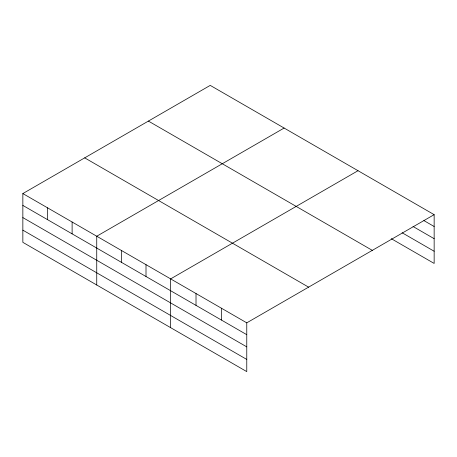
<?xml version="1.0" encoding="UTF-8"?>
<svg xmlns="http://www.w3.org/2000/svg" width="457" height="457" viewBox="0 0 457 457"><rect width="100%" height="100%" fill="white"/><g stroke="black" fill="none" stroke-linecap="round" stroke-linejoin="round"><path stroke-width="0.69" d="M22.85 193.568L246.769 322.842L246.769 371.615L22.85 242.341L22.85 193.568L210.231 85.385L434.15 214.659L434.15 263.432L391.249 238.668M284.123 128.046L96.741 236.229L96.741 285.002M358.02 170.707L170.638 278.89L170.638 327.663M246.769 322.842L434.15 214.659M423.879 220.571L434.15 226.501M413.002 226.478L434.15 238.691M402.126 232.756L434.15 251.247M148.394 121.082L372.312 250.362M84.688 157.865L308.606 287.145M22.85 205.41L246.769 334.684M22.85 217.595L246.769 346.874M22.85 230.151L246.769 359.431M221.394 308.195L221.394 320.037M196.013 293.543L196.013 305.385M146.006 264.666L146.006 276.508M121.373 250.447L121.373 262.289M72.115 222.005L72.115 233.847M47.482 207.786L47.482 219.628"/></g></svg>
